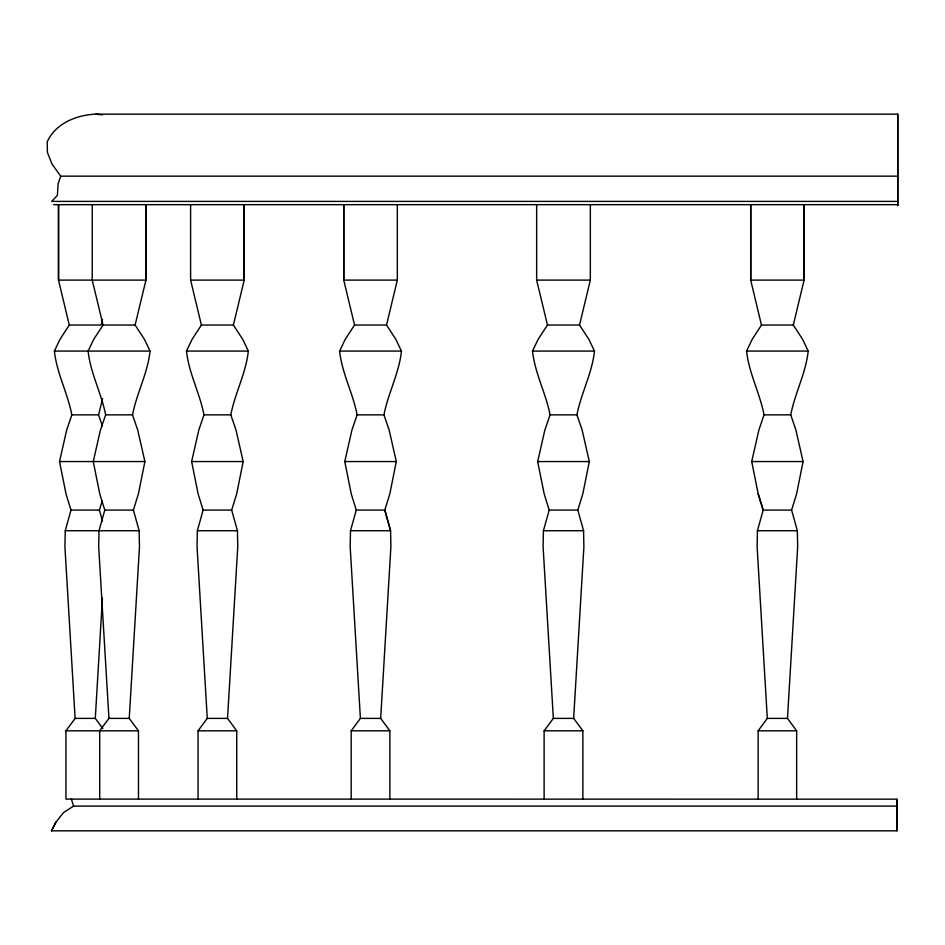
<?xml version="1.0" encoding="UTF-8"?>
<svg xmlns="http://www.w3.org/2000/svg" width="945" height="945" viewBox="0 0 945 945"><rect width="100%" height="100%" fill="white"/><g stroke="black" fill="none" stroke-linecap="round" stroke-linejoin="round"><path stroke-width="1.42" d="M92.232 204.982L92.232 280.11L103.052 325.033L93.685 339.397L88.098 351.079C90.46 373.251 101.434 393.108 105.639 414.855L100.418 430.129L93.26 461.562L99.768 493.904L104.789 510.076L99.001 530.736L98.693 546.907L108.935 718.389L99.709 730.816L99.709 799.104M198.06 799.104L198.06 730.816L207.274 718.389L197.056 546.907L197.351 530.736L203.128 510.076L198.119 493.904L191.634 461.562L198.769 430.129L203.99 414.855C199.797 393.108 188.835 373.251 186.472 351.079L192.059 339.397L201.403 325.033L190.607 280.11L190.607 204.982M896.911 812.487L896.911 799.163L65.949 799.104L65.949 730.816L75.116 718.389L64.933 546.907L65.24 530.736L70.993 510.076L66.008 493.904L59.535 461.562L66.646 430.129L71.844 414.855C67.662 393.108 56.747 373.251 54.408 351.079L59.96 339.397L69.268 325.033L58.519 280.11L58.519 204.982L58.519 280.11L145.932 280.11L145.932 204.982L145.932 280.11L135.111 325.033L144.479 339.397L150.066 351.079C147.703 373.251 136.73 393.108 132.524 414.855L137.746 430.129L144.904 461.562L138.395 493.904L133.387 510.076L139.163 530.736L139.47 546.907L129.241 718.389L138.466 730.816L138.466 799.104M897.738 114.168L897.738 205.573L897.738 114.168L95.835 114.168C76.746 114.806 55.507 123.429 47.25 141.726L47.392 152.44L52.034 164.064L60.693 176.16L58.129 183.826L57.397 195.461L51.656 201.403L897.738 201.403M896.923 830.832L896.911 806.097L73.604 806.097L63.61 812.487L55.991 822.055L51.491 830.832L896.923 830.832L896.911 799.163M397.325 204.982L397.325 280.11L343.744 280.11L343.744 204.982L343.744 280.11L354.54 325.033L345.185 339.397L339.609 351.079C341.972 373.251 352.922 393.108 357.127 414.855L351.906 430.129L344.771 461.562L351.257 493.904L356.265 510.076L350.489 530.736L350.182 546.907L360.399 718.389L351.197 730.816L351.197 799.104M536.642 204.982L536.642 280.11L547.462 325.033L538.095 339.397L532.507 351.079C534.87 373.251 545.856 393.108 550.061 414.855L544.828 430.129L537.67 461.562L544.178 493.904L549.199 510.076L543.41 530.736L543.103 546.907L553.345 718.389L544.119 730.816L544.119 799.104M796.659 799.104L796.659 730.816L787.48 718.389L797.663 546.907L797.356 530.736L791.603 510.076L796.6 493.904L803.061 461.562L795.95 430.129L790.752 414.855C794.934 393.108 805.849 373.251 808.188 351.079L802.636 339.397L793.327 325.033L804.077 280.11L804.077 204.982L804.077 280.11L750.708 280.11L750.708 204.982L750.708 280.11L761.457 325.033L752.149 339.397L746.597 351.079C748.936 373.251 759.863 393.108 764.032 414.855L758.847 430.129L751.724 461.562L758.197 493.904L763.182 510.076L757.429 530.736L757.122 546.907L767.305 718.389L758.138 730.816L758.138 799.104M102.792 728.548L95.291 718.389L102.426 598.209M236.734 799.104L236.734 730.816L227.532 718.389L237.75 546.907L237.443 530.736L231.667 510.076L236.675 493.904L243.172 461.562L236.026 430.129L230.816 414.855C235.01 393.108 245.972 373.251 248.322 351.079L242.747 339.397L233.403 325.033L244.2 280.11L244.2 204.982L244.2 280.11L190.607 280.11M389.872 799.104L389.872 730.816L380.67 718.389L390.887 546.907L390.58 530.736L384.804 510.076L389.812 493.904L396.309 461.562L389.163 430.129L383.954 414.855C388.147 393.108 399.109 373.251 401.46 351.079L395.884 339.397L386.54 325.033L397.325 280.11M582.876 799.104L582.876 730.816L573.65 718.389L583.88 546.907L583.585 530.736L577.797 510.076L582.817 493.904L589.314 461.562L582.167 430.129L576.934 414.855C581.14 393.108 592.125 373.251 594.488 351.079L588.889 339.397L579.533 325.033L590.341 280.11L590.341 204.982M102.485 319.41L101.139 325.033L69.268 325.033M102.343 425.959L98.563 414.855L102.615 398.684M102.485 521.097L99.414 510.076L102.332 500.637M51.491 830.832L55.991 822.055M60.693 176.16L897.738 176.16M53.499 204.675L897.738 204.675M536.642 280.11L590.341 280.11M103.052 325.033L135.111 325.033M201.403 325.033L233.403 325.033M354.54 325.033L386.54 325.033M547.462 325.033L579.533 325.033M761.457 325.033L793.327 325.033M54.408 351.079L150.066 351.079M186.472 351.079L248.322 351.079M339.609 351.079L401.46 351.079M532.507 351.079L594.488 351.079M746.597 351.079L808.188 351.079M71.844 414.855L98.563 414.855M105.639 414.855L132.524 414.855M203.99 414.855L230.816 414.855M357.127 414.855L383.954 414.855M550.061 414.855L576.934 414.855M764.032 414.855L790.752 414.855M59.535 461.562L144.904 461.562M191.634 461.562L243.172 461.562M344.771 461.562L396.309 461.562M537.67 461.562L589.314 461.562M751.724 461.562L803.061 461.562M70.993 510.076L99.414 510.076M104.789 510.076L133.387 510.076M203.128 510.076L231.667 510.076M356.265 510.076L384.804 510.076L390.58 530.736L350.489 530.736M549.199 510.076L577.797 510.076M791.603 510.076L763.182 510.076L758.197 493.904M65.24 530.736L139.163 530.736M197.351 530.736L237.443 530.736M543.41 530.736L583.585 530.736M757.429 530.736L797.356 530.736M75.116 718.389L95.291 718.389M108.935 718.389L129.241 718.389M207.274 718.389L227.532 718.389M360.399 718.389L380.67 718.389M553.345 718.389L573.65 718.389M767.305 718.389L787.48 718.389M65.949 730.816L98.906 730.816M99.709 730.816L138.466 730.816M198.06 730.816L236.734 730.816M351.197 730.816L389.872 730.816M544.119 730.816L582.876 730.816M758.138 730.816L796.659 730.816M95.835 114.168L102.462 114.829M71.418 799.163L73.604 806.097"/></g></svg>
